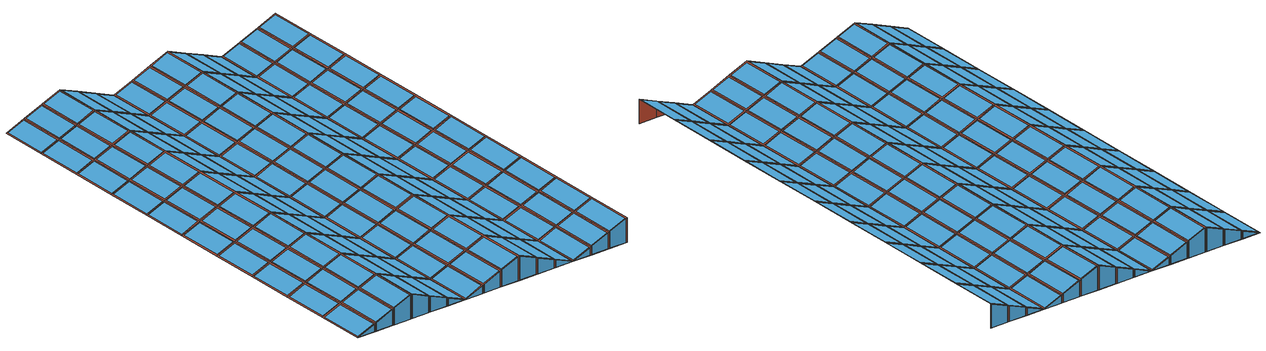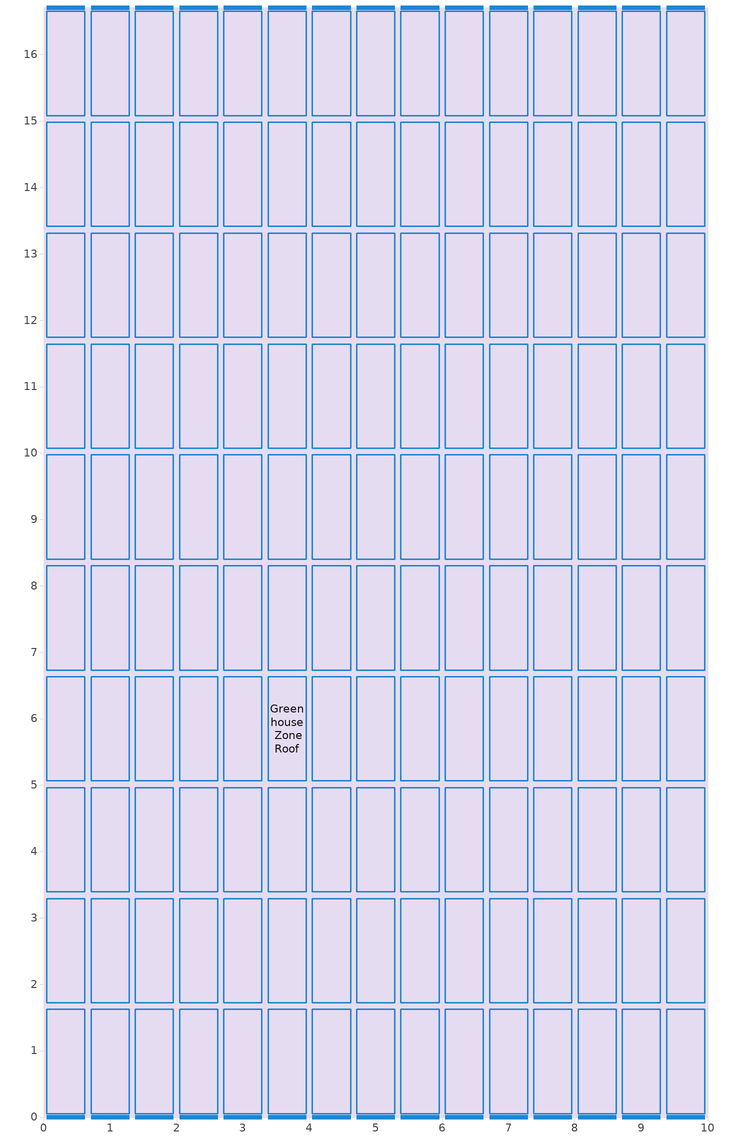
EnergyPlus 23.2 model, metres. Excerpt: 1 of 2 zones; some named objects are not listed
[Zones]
Greenhouse Zone Roof
 window (Window Construction Roof): 0.62,0,6.51 0.62,0,6.74 0.05,0,6.51; 0.62,16.7,6.74 0.62,16.7,6.51 0.05,16.7,6.51; 0.71,0,6.51 1.29,0,6.51 1.29,0,7.01 0.71,0,6.78; 0.71,16.7,6.78 1.29,16.7,7.01 1.29,16.7,6.51 0.71,16.7,6.51; 1.38,0,6.51 1.95,0,6.51 1.95,0,7.28 1.38,0,7.05; 1.38,16.7,7.05 1.95,16.7,7.28 1.95,16.7,6.51 1.38,16.7,6.51; 2.05,0,6.51 2.62,0,6.51 2.62,0,7.05 2.05,0,7.28; 2.05,16.7,7.28 2.62,16.7,7.05 2.62,16.7,6.51 2.05,16.7,6.51; 2.71,0,6.51 3.29,0,6.51 3.29,0,6.78 2.71,0,7.01; 2.71,16.7,7.01 3.29,16.7,6.78 3.29,16.7,6.51 2.71,16.7,6.51; 3.38,0,6.51 3.95,0,6.51 3.38,0,6.74; 3.38,16.7,6.74 3.95,16.7,6.51 3.38,16.7,6.51; 4.62,0,6.51 4.62,0,6.74 4.05,0,6.51; 4.62,16.7,6.74 4.62,16.7,6.51 4.05,16.7,6.51; 4.71,0,6.51 5.29,0,6.51 5.29,0,7.01 4.71,0,6.78; 4.71,16.7,6.78 5.29,16.7,7.01 5.29,16.7,6.51 4.71,16.7,6.51; 5.38,0,6.51 5.95,0,6.51 5.95,0,7.28 5.38,0,7.05; 5.38,16.7,7.05 5.95,16.7,7.28 5.95,16.7,6.51 5.38,16.7,6.51; 6.05,0,6.51 6.62,0,6.51 6.62,0,7.05 6.05,0,7.28; 6.05,16.7,7.28 6.62,16.7,7.05 6.62,16.7,6.51 6.05,16.7,6.51; 6.71,0,6.51 7.29,0,6.51 7.29,0,6.78 6.71,0,7.01; 6.71,16.7,7.01 7.29,16.7,6.78 7.29,16.7,6.51 6.71,16.7,6.51; 7.38,0,6.51 7.95,0,6.51 7.38,0,6.74; 7.38,16.7,6.74 7.95,16.7,6.51 7.38,16.7,6.51; 8.62,0,6.51 8.62,0,6.74 8.05,0,6.51; 8.62,16.7,6.74 8.62,16.7,6.51 8.05,16.7,6.51; 8.71,0,6.51 9.29,0,6.51 9.29,0,7.01 8.71,0,6.78; 8.71,16.7,6.78 9.29,16.7,7.01 9.29,16.7,6.51 8.71,16.7,6.51; 9.38,0,6.51 9.95,0,6.51 9.95,0,7.28 9.38,0,7.05; 9.38,16.7,7.05 9.95,16.7,7.28 9.95,16.7,6.51 9.38,16.7,6.51
 roof outside (Wall Construction): 0.67,0,6.5 0.67,0,6.77 0,0,6.5; 0,0,6.5 0.67,0,6.77 0.67,1.67,6.77 0,1.67,6.5; 0,1.67,6.5 0.67,1.67,6.77 0.67,3.34,6.77 0,3.34,6.5; 0,3.34,6.5 0.67,3.34,6.77 0.67,5.01,6.77 0,5.01,6.5; 0,5.01,6.5 0.67,5.01,6.77 0.67,6.68,6.77 0,6.68,6.5; 0,6.68,6.5 0.67,6.68,6.77 0.67,8.35,6.77 0,8.35,6.5; 0,8.35,6.5 0.67,8.35,6.77 0.67,10.02,6.77 0,10.02,6.5; 0,10.02,6.5 0.67,10.02,6.77 0.67,11.69,6.77 0,11.69,6.5; 0,11.69,6.5 0.67,11.69,6.77 0.67,13.36,6.77 0,13.36,6.5; 0,13.36,6.5 0.67,13.36,6.77 0.67,15.03,6.77 0,15.03,6.5; 0,15.03,6.5 0.67,15.03,6.77 0.67,16.7,6.77 0,16.7,6.5; 0.67,16.7,6.77 0.67,16.7,6.5 0,16.7,6.5; 0.67,0,6.5 1.33,0,6.5 1.33,0,7.04 0.67,0,6.77; 0.67,0,6.77 1.33,0,7.04 1.33,1.67,7.04 0.67,1.67,6.77; 0.67,1.67,6.77 1.33,1.67,7.04 1.33,3.34,7.04 0.67,3.34,6.77; 0.67,3.34,6.77 1.33,3.34,7.04 1.33,5.01,7.04 0.67,5.01,6.77; 0.67,5.01,6.77 1.33,5.01,7.04 1.33,6.68,7.04 0.67,6.68,6.77; 0.67,6.68,6.77 1.33,6.68,7.04 1.33,8.35,7.04 0.67,8.35,6.77; 0.67,8.35,6.77 1.33,8.35,7.04 1.33,10.02,7.04 0.67,10.02,6.77; 0.67,10.02,6.77 1.33,10.02,7.04 1.33,11.69,7.04 0.67,11.69,6.77; 0.67,11.69,6.77 1.33,11.69,7.04 1.33,13.36,7.04 0.67,13.36,6.77; 0.67,13.36,6.77 1.33,13.36,7.04 1.33,15.03,7.04 0.67,15.03,6.77; 0.67,15.03,6.77 1.33,15.03,7.04 1.33,16.7,7.04 0.67,16.7,6.77; 0.67,16.7,6.77 1.33,16.7,7.04 1.33,16.7,6.5 0.67,16.7,6.5; 1.33,0,6.5 2,0,6.5 2,0,7.31 1.33,0,7.04; 1.33,0,7.04 2,0,7.31 2,1.67,7.31 1.33,1.67,7.04; 1.33,1.67,7.04 2,1.67,7.31 2,3.34,7.31 1.33,3.34,7.04; 1.33,3.34,7.04 2,3.34,7.31 2,5.01,7.31 1.33,5.01,7.04; 1.33,5.01,7.04 2,5.01,7.31 2,6.68,7.31 1.33,6.68,7.04; 1.33,6.68,7.04 2,6.68,7.31 2,8.35,7.31 1.33,8.35,7.04; 1.33,8.35,7.04 2,8.35,7.31 2,10.02,7.31 1.33,10.02,7.04; 1.33,10.02,7.04 2,10.02,7.31 2,11.69,7.31 1.33,11.69,7.04; 1.33,11.69,7.04 2,11.69,7.31 2,13.36,7.31 1.33,13.36,7.04; 1.33,13.36,7.04 2,13.36,7.31 2,15.03,7.31 1.33,15.03,7.04; 1.33,15.03,7.04 2,15.03,7.31 2,16.7,7.31 1.33,16.7,7.04; 1.33,16.7,7.04 2,16.7,7.31 2,16.7,6.5 1.33,16.7,6.5; 2,0,6.5 2.67,0,6.5 2.67,0,7.04 2,0,7.31; 2,0,7.31 2.67,0,7.04 2.67,1.67,7.04 2,1.67,7.31; 2,1.67,7.31 2.67,1.67,7.04 2.67,3.34,7.04 2,3.34,7.31; 2,3.34,7.31 2.67,3.34,7.04 2.67,5.01,7.04 2,5.01,7.31; 2,5.01,7.31 2.67,5.01,7.04 2.67,6.68,7.04 2,6.68,7.31; 2,6.68,7.31 2.67,6.68,7.04 2.67,8.35,7.04 2,8.35,7.31; 2,8.35,7.31 2.67,8.35,7.04 2.67,10.02,7.04 2,10.02,7.31; 2,10.02,7.31 2.67,10.02,7.04 2.67,11.69,7.04 2,11.69,7.31; 2,11.69,7.31 2.67,11.69,7.04 2.67,13.36,7.04 2,13.36,7.31; 2,13.36,7.31 2.67,13.36,7.04 2.67,15.03,7.04 2,15.03,7.31; 2,15.03,7.31 2.67,15.03,7.04 2.67,16.7,7.04 2,16.7,7.31; 2,16.7,7.31 2.67,16.7,7.04 2.67,16.7,6.5 2,16.7,6.5; 2.67,0,6.5 3.33,0,6.5 3.33,0,6.77 2.67,0,7.04; 2.67,0,7.04 3.33,0,6.77 3.33,1.67,6.77 2.67,1.67,7.04; 2.67,1.67,7.04 3.33,1.67,6.77 3.33,3.34,6.77 2.67,3.34,7.04; 2.67,3.34,7.04 3.33,3.34,6.77 3.33,5.01,6.77 2.67,5.01,7.04; 2.67,5.01,7.04 3.33,5.01,6.77 3.33,6.68,6.77 2.67,6.68,7.04; 2.67,6.68,7.04 3.33,6.68,6.77 3.33,8.35,6.77 2.67,8.35,7.04; 2.67,8.35,7.04 3.33,8.35,6.77 3.33,10.02,6.77 2.67,10.02,7.04; 2.67,10.02,7.04 3.33,10.02,6.77 3.33,11.69,6.77 2.67,11.69,7.04; 2.67,11.69,7.04 3.33,11.69,6.77 3.33,13.36,6.77 2.67,13.36,7.04; 2.67,13.36,7.04 3.33,13.36,6.77 3.33,15.03,6.77 2.67,15.03,7.04; 2.67,15.03,7.04 3.33,15.03,6.77 3.33,16.7,6.77 2.67,16.7,7.04; 2.67,16.7,7.04 3.33,16.7,6.77 3.33,16.7,6.5 2.67,16.7,6.5; 3.33,0,6.5 4,0,6.5 3.33,0,6.77; 3.33,0,6.77 4,0,6.5 4,1.67,6.5 3.33,1.67,6.77; 3.33,1.67,6.77 4,1.67,6.5 4,3.34,6.5 3.33,3.34,6.77; 3.33,3.34,6.77 4,3.34,6.5 4,5.01,6.5 3.33,5.01,6.77; 3.33,5.01,6.77 4,5.01,6.5 4,6.68,6.5 3.33,6.68,6.77; 3.33,6.68,6.77 4,6.68,6.5 4,8.35,6.5 3.33,8.35,6.77; 3.33,8.35,6.77 4,8.35,6.5 4,10.02,6.5 3.33,10.02,6.77; 3.33,10.02,6.77 4,10.02,6.5 4,11.69,6.5 3.33,11.69,6.77; 3.33,11.69,6.77 4,11.69,6.5 4,13.36,6.5 3.33,13.36,6.77; 3.33,13.36,6.77 4,13.36,6.5 4,15.03,6.5 3.33,15.03,6.77; 3.33,15.03,6.77 4,15.03,6.5 4,16.7,6.5 3.33,16.7,6.77; 3.33,16.7,6.77 4,16.7,6.5 3.33,16.7,6.5; 4.67,0,6.5 4.67,0,6.77 4,0,6.5; 4,0,6.5 4.67,0,6.77 4.67,1.67,6.77 4,1.67,6.5; 4,1.67,6.5 4.67,1.67,6.77 4.67,3.34,6.77 4,3.34,6.5; 4,3.34,6.5 4.67,3.34,6.77 4.67,5.01,6.77 4,5.01,6.5; 4,5.01,6.5 4.67,5.01,6.77 4.67,6.68,6.77 4,6.68,6.5; 4,6.68,6.5 4.67,6.68,6.77 4.67,8.35,6.77 4,8.35,6.5; 4,8.35,6.5 4.67,8.35,6.77 4.67,10.02,6.77 4,10.02,6.5; 4,10.02,6.5 4.67,10.02,6.77 4.67,11.69,6.77 4,11.69,6.5; 4,11.69,6.5 4.67,11.69,6.77 4.67,13.36,6.77 4,13.36,6.5; 4,13.36,6.5 4.67,13.36,6.77 4.67,15.03,6.77 4,15.03,6.5; 4,15.03,6.5 4.67,15.03,6.77 4.67,16.7,6.77 4,16.7,6.5; 4.67,16.7,6.77 4.67,16.7,6.5 4,16.7,6.5; 4.67,0,6.5 5.33,0,6.5 5.33,0,7.04 4.67,0,6.77; 4.67,0,6.77 5.33,0,7.04 5.33,1.67,7.04 4.67,1.67,6.77; 4.67,1.67,6.77 5.33,1.67,7.04 5.33,3.34,7.04 4.67,3.34,6.77; 4.67,3.34,6.77 5.33,3.34,7.04 5.33,5.01,7.04 4.67,5.01,6.77; 4.67,5.01,6.77 5.33,5.01,7.04 5.33,6.68,7.04 4.67,6.68,6.77; 4.67,6.68,6.77 5.33,6.68,7.04 5.33,8.35,7.04 4.67,8.35,6.77; 4.67,8.35,6.77 5.33,8.35,7.04 5.33,10.02,7.04 4.67,10.02,6.77; 4.67,10.02,6.77 5.33,10.02,7.04 5.33,11.69,7.04 4.67,11.69,6.77; 4.67,11.69,6.77 5.33,11.69,7.04 5.33,13.36,7.04 4.67,13.36,6.77; 4.67,13.36,6.77 5.33,13.36,7.04 5.33,15.03,7.04 4.67,15.03,6.77; 4.67,15.03,6.77 5.33,15.03,7.04 5.33,16.7,7.04 4.67,16.7,6.77; 4.67,16.7,6.77 5.33,16.7,7.04 5.33,16.7,6.5 4.67,16.7,6.5; 5.33,0,6.5 6,0,6.5 6,0,7.31 5.33,0,7.04; 5.33,0,7.04 6,0,7.31 6,1.67,7.31 5.33,1.67,7.04; 5.33,1.67,7.04 6,1.67,7.31 6,3.34,7.31 5.33,3.34,7.04; 5.33,3.34,7.04 6,3.34,7.31 6,5.01,7.31 5.33,5.01,7.04; 5.33,5.01,7.04 6,5.01,7.31 6,6.68,7.31 5.33,6.68,7.04; 5.33,6.68,7.04 6,6.68,7.31 6,8.35,7.31 5.33,8.35,7.04; 5.33,8.35,7.04 6,8.35,7.31 6,10.02,7.31 5.33,10.02,7.04; 5.33,10.02,7.04 6,10.02,7.31 6,11.69,7.31 5.33,11.69,7.04; 5.33,11.69,7.04 6,11.69,7.31 6,13.36,7.31 5.33,13.36,7.04; 5.33,13.36,7.04 6,13.36,7.31 6,15.03,7.31 5.33,15.03,7.04; 5.33,15.03,7.04 6,15.03,7.31 6,16.7,7.31 5.33,16.7,7.04; 5.33,16.7,7.04 6,16.7,7.31 6,16.7,6.5 5.33,16.7,6.5; 6,0,6.5 6.67,0,6.5 6.67,0,7.04 6,0,7.31; 6,0,7.31 6.67,0,7.04 6.67,1.67,7.04 6,1.67,7.31; 6,1.67,7.31 6.67,1.67,7.04 6.67,3.34,7.04 6,3.34,7.31; 6,3.34,7.31 6.67,3.34,7.04 6.67,5.01,7.04 6,5.01,7.31; 6,5.01,7.31 6.67,5.01,7.04 6.67,6.68,7.04 6,6.68,7.31; 6,6.68,7.31 6.67,6.68,7.04 6.67,8.35,7.04 6,8.35,7.31; 6,8.35,7.31 6.67,8.35,7.04 6.67,10.02,7.04 6,10.02,7.31; 6,10.02,7.31 6.67,10.02,7.04 6.67,11.69,7.04 6,11.69,7.31; 6,11.69,7.31 6.67,11.69,7.04 6.67,13.36,7.04 6,13.36,7.31; 6,13.36,7.31 6.67,13.36,7.04 6.67,15.03,7.04 6,15.03,7.31; 6,15.03,7.31 6.67,15.03,7.04 6.67,16.7,7.04 6,16.7,7.31; 6,16.7,7.31 6.67,16.7,7.04 6.67,16.7,6.5 6,16.7,6.5; 6.67,0,6.5 7.33,0,6.5 7.33,0,6.77 6.67,0,7.04; 6.67,0,7.04 7.33,0,6.77 7.33,1.67,6.77 6.67,1.67,7.04; 6.67,1.67,7.04 7.33,1.67,6.77 7.33,3.34,6.77 6.67,3.34,7.04; 6.67,3.34,7.04 7.33,3.34,6.77 7.33,5.01,6.77 6.67,5.01,7.04; 6.67,5.01,7.04 7.33,5.01,6.77 7.33,6.68,6.77 6.67,6.68,7.04; 6.67,6.68,7.04 7.33,6.68,6.77 7.33,8.35,6.77 6.67,8.35,7.04; 6.67,8.35,7.04 7.33,8.35,6.77 7.33,10.02,6.77 6.67,10.02,7.04; 6.67,10.02,7.04 7.33,10.02,6.77 7.33,11.69,6.77 6.67,11.69,7.04; 6.67,11.69,7.04 7.33,11.69,6.77 7.33,13.36,6.77 6.67,13.36,7.04; 6.67,13.36,7.04 7.33,13.36,6.77 7.33,15.03,6.77 6.67,15.03,7.04; 6.67,15.03,7.04 7.33,15.03,6.77 7.33,16.7,6.77 6.67,16.7,7.04; 6.67,16.7,7.04 7.33,16.7,6.77 7.33,16.7,6.5 6.67,16.7,6.5; 7.33,0,6.5 8,0,6.5 7.33,0,6.77; 7.33,0,6.77 8,0,6.5 8,1.67,6.5 7.33,1.67,6.77; 7.33,1.67,6.77 8,1.67,6.5 8,3.34,6.5 7.33,3.34,6.77; 7.33,3.34,6.77 8,3.34,6.5 8,5.01,6.5 7.33,5.01,6.77; 7.33,5.01,6.77 8,5.01,6.5 8,6.68,6.5 7.33,6.68,6.77; 7.33,6.68,6.77 8,6.68,6.5 8,8.35,6.5 7.33,8.35,6.77; 7.33,8.35,6.77 8,8.35,6.5 8,10.02,6.5 7.33,10.02,6.77; 7.33,10.02,6.77 8,10.02,6.5 8,11.69,6.5 7.33,11.69,6.77; 7.33,11.69,6.77 8,11.69,6.5 8,13.36,6.5 7.33,13.36,6.77; 7.33,13.36,6.77 8,13.36,6.5 8,15.03,6.5 7.33,15.03,6.77; 7.33,15.03,6.77 8,15.03,6.5 8,16.7,6.5 7.33,16.7,6.77; 7.33,16.7,6.77 8,16.7,6.5 7.33,16.7,6.5; 8.67,0,6.5 8.67,0,6.77 8,0,6.5; 8,0,6.5 8.67,0,6.77 8.67,1.67,6.77 8,1.67,6.5; 8,1.67,6.5 8.67,1.67,6.77 8.67,3.34,6.77 8,3.34,6.5; 8,3.34,6.5 8.67,3.34,6.77 8.67,5.01,6.77 8,5.01,6.5; 8,5.01,6.5 8.67,5.01,6.77 8.67,6.68,6.77 8,6.68,6.5; 8,6.68,6.5 8.67,6.68,6.77 8.67,8.35,6.77 8,8.35,6.5; 8,8.35,6.5 8.67,8.35,6.77 8.67,10.02,6.77 8,10.02,6.5; 8,10.02,6.5 8.67,10.02,6.77 8.67,11.69,6.77 8,11.69,6.5; 8,11.69,6.5 8.67,11.69,6.77 8.67,13.36,6.77 8,13.36,6.5; 8,13.36,6.5 8.67,13.36,6.77 8.67,15.03,6.77 8,15.03,6.5; 8,15.03,6.5 8.67,15.03,6.77 8.67,16.7,6.77 8,16.7,6.5; 8.67,16.7,6.77 8.67,16.7,6.5 8,16.7,6.5; 8.67,0,6.5 9.33,0,6.5 9.33,0,7.04 8.67,0,6.77; 8.67,0,6.77 9.33,0,7.04 9.33,1.67,7.04 8.67,1.67,6.77; 8.67,1.67,6.77 9.33,1.67,7.04 9.33,3.34,7.04 8.67,3.34,6.77; 8.67,3.34,6.77 9.33,3.34,7.04 9.33,5.01,7.04 8.67,5.01,6.77; 8.67,5.01,6.77 9.33,5.01,7.04 9.33,6.68,7.04 8.67,6.68,6.77; 8.67,6.68,6.77 9.33,6.68,7.04 9.33,8.35,7.04 8.67,8.35,6.77; 8.67,8.35,6.77 9.33,8.35,7.04 9.33,10.02,7.04 8.67,10.02,6.77; 8.67,10.02,6.77 9.33,10.02,7.04 9.33,11.69,7.04 8.67,11.69,6.77; 8.67,11.69,6.77 9.33,11.69,7.04 9.33,13.36,7.04 8.67,13.36,6.77; 8.67,13.36,6.77 9.33,13.36,7.04 9.33,15.03,7.04 8.67,15.03,6.77; 8.67,15.03,6.77 9.33,15.03,7.04 9.33,16.7,7.04 8.67,16.7,6.77; 8.67,16.7,6.77 9.33,16.7,7.04 9.33,16.7,6.5 8.67,16.7,6.5; 9.33,0,6.5 10,0,6.5 10,0,7.31 9.33,0,7.04; 9.33,0,7.04 10,0,7.31 10,1.67,7.31 9.33,1.67,7.04; 9.33,1.67,7.04 10,1.67,7.31 10,3.34,7.31 9.33,3.34,7.04; 9.33,3.34,7.04 10,3.34,7.31 10,5.01,7.31 9.33,5.01,7.04; 9.33,5.01,7.04 10,5.01,7.31 10,6.68,7.31 9.33,6.68,7.04; 9.33,6.68,7.04 10,6.68,7.31 10,8.35,7.31 9.33,8.35,7.04; 9.33,8.35,7.04 10,8.35,7.31 10,10.02,7.31 9.33,10.02,7.04; 9.33,10.02,7.04 10,10.02,7.31 10,11.69,7.31 9.33,11.69,7.04; 9.33,11.69,7.04 10,11.69,7.31 10,13.36,7.31 9.33,13.36,7.04; 9.33,13.36,7.04 10,13.36,7.31 10,15.03,7.31 9.33,15.03,7.04; 9.33,15.03,7.04 10,15.03,7.31 10,16.7,7.31 9.33,16.7,7.04; 9.33,16.7,7.04 10,16.7,7.31 10,16.7,6.5 9.33,16.7,6.5
 skylight (Window Construction Roof Left): 0.05,0.05,6.52 0.62,0.05,6.75 0.62,1.62,6.75 0.05,1.62,6.52; 0.05,1.72,6.52 0.62,1.72,6.75 0.62,3.29,6.75 0.05,3.29,6.52; 0.05,3.39,6.52 0.62,3.39,6.75 0.62,4.96,6.75 0.05,4.96,6.52; 0.05,5.06,6.52 0.62,5.06,6.75 0.62,6.63,6.75 0.05,6.63,6.52; 0.05,6.73,6.52 0.62,6.73,6.75 0.62,8.3,6.75 0.05,8.3,6.52; 0.05,8.4,6.52 0.62,8.4,6.75 0.62,9.97,6.75 0.05,9.97,6.52; 0.05,10.07,6.52 0.62,10.07,6.75 0.62,11.64,6.75 0.05,11.64,6.52; 0.05,11.74,6.52 0.62,11.74,6.75 0.62,13.31,6.75 0.05,13.31,6.52; 0.05,13.41,6.52 0.62,13.41,6.75 0.62,14.98,6.75 0.05,14.98,6.52; 0.05,15.08,6.52 0.62,15.08,6.75 0.62,16.65,6.75 0.05,16.65,6.52; 0.71,0.05,6.79 1.29,0.05,7.02 1.29,1.62,7.02 0.71,1.62,6.79; 0.71,1.72,6.79 1.29,1.72,7.02 1.29,3.29,7.02 0.71,3.29,6.79; 0.71,3.39,6.79 1.29,3.39,7.02 1.29,4.96,7.02 0.71,4.96,6.79; 0.71,5.06,6.79 1.29,5.06,7.02 1.29,6.63,7.02 0.71,6.63,6.79; 0.71,6.73,6.79 1.29,6.73,7.02 1.29,8.3,7.02 0.71,8.3,6.79; 0.71,8.4,6.79 1.29,8.4,7.02 1.29,9.97,7.02 0.71,9.97,6.79; 0.71,10.07,6.79 1.29,10.07,7.02 1.29,11.64,7.02 0.71,11.64,6.79; 0.71,11.74,6.79 1.29,11.74,7.02 1.29,13.31,7.02 0.71,13.31,6.79; 0.71,13.41,6.79 1.29,13.41,7.02 1.29,14.98,7.02 0.71,14.98,6.79; 0.71,15.08,6.79 1.29,15.08,7.02 1.29,16.65,7.02 0.71,16.65,6.79; 1.38,0.05,7.06 1.95,0.05,7.29 1.95,1.62,7.29 1.38,1.62,7.06; 1.38,1.72,7.06 1.95,1.72,7.29 1.95,3.29,7.29 1.38,3.29,7.06; 1.38,3.39,7.06 1.95,3.39,7.29 1.95,4.96,7.29 1.38,4.96,7.06; 1.38,5.06,7.06 1.95,5.06,7.29 1.95,6.63,7.29 1.38,6.63,7.06; 1.38,6.73,7.06 1.95,6.73,7.29 1.95,8.3,7.29 1.38,8.3,7.06; 1.38,8.4,7.06 1.95,8.4,7.29 1.95,9.97,7.29 1.38,9.97,7.06; 1.38,10.07,7.06 1.95,10.07,7.29 1.95,11.64,7.29 1.38,11.64,7.06; 1.38,11.74,7.06 1.95,11.74,7.29 1.95,13.31,7.29 1.38,13.31,7.06; 1.38,13.41,7.06 1.95,13.41,7.29 1.95,14.98,7.29 1.38,14.98,7.06; 1.38,15.08,7.06 1.95,15.08,7.29 1.95,16.65,7.29 1.38,16.65,7.06; 4.05,0.05,6.52 4.62,0.05,6.75 4.62,1.62,6.75 4.05,1.62,6.52; 4.05,1.72,6.52 4.62,1.72,6.75 4.62,3.29,6.75 4.05,3.29,6.52; 4.05,3.39,6.52 4.62,3.39,6.75 4.62,4.96,6.75 4.05,4.96,6.52; 4.05,5.06,6.52 4.62,5.06,6.75 4.62,6.63,6.75 4.05,6.63,6.52; 4.05,6.73,6.52 4.62,6.73,6.75 4.62,8.3,6.75 4.05,8.3,6.52; 4.05,8.4,6.52 4.62,8.4,6.75 4.62,9.97,6.75 4.05,9.97,6.52; 4.05,10.07,6.52 4.62,10.07,6.75 4.62,11.64,6.75 4.05,11.64,6.52; 4.05,11.74,6.52 4.62,11.74,6.75 4.62,13.31,6.75 4.05,13.31,6.52; 4.05,13.41,6.52 4.62,13.41,6.75 4.62,14.98,6.75 4.05,14.98,6.52; 4.05,15.08,6.52 4.62,15.08,6.75 4.62,16.65,6.75 4.05,16.65,6.52; 4.71,0.05,6.79 5.29,0.05,7.02 5.29,1.62,7.02 4.71,1.62,6.79; 4.71,1.72,6.79 5.29,1.72,7.02 5.29,3.29,7.02 4.71,3.29,6.79; 4.71,3.39,6.79 5.29,3.39,7.02 5.29,4.96,7.02 4.71,4.96,6.79; 4.71,5.06,6.79 5.29,5.06,7.02 5.29,6.63,7.02 4.71,6.63,6.79; 4.71,6.73,6.79 5.29,6.73,7.02 5.29,8.3,7.02 4.71,8.3,6.79; 4.71,8.4,6.79 5.29,8.4,7.02 5.29,9.97,7.02 4.71,9.97,6.79; 4.71,10.07,6.79 5.29,10.07,7.02 5.29,11.64,7.02 4.71,11.64,6.79; 4.71,11.74,6.79 5.29,11.74,7.02 5.29,13.31,7.02 4.71,13.31,6.79; 4.71,13.41,6.79 5.29,13.41,7.02 5.29,14.98,7.02 4.71,14.98,6.79; 4.71,15.08,6.79 5.29,15.08,7.02 5.29,16.65,7.02 4.71,16.65,6.79; 5.38,0.05,7.06 5.95,0.05,7.29 5.95,1.62,7.29 5.38,1.62,7.06; 5.38,1.72,7.06 5.95,1.72,7.29 5.95,3.29,7.29 5.38,3.29,7.06; 5.38,3.39,7.06 5.95,3.39,7.29 5.95,4.96,7.29 5.38,4.96,7.06; 5.38,5.06,7.06 5.95,5.06,7.29 5.95,6.63,7.29 5.38,6.63,7.06; 5.38,6.73,7.06 5.95,6.73,7.29 5.95,8.3,7.29 5.38,8.3,7.06; 5.38,8.4,7.06 5.95,8.4,7.29 5.95,9.97,7.29 5.38,9.97,7.06; 5.38,10.07,7.06 5.95,10.07,7.29 5.95,11.64,7.29 5.38,11.64,7.06; 5.38,11.74,7.06 5.95,11.74,7.29 5.95,13.31,7.29 5.38,13.31,7.06; 5.38,13.41,7.06 5.95,13.41,7.29 5.95,14.98,7.29 5.38,14.98,7.06; 5.38,15.08,7.06 5.95,15.08,7.29 5.95,16.65,7.29 5.38,16.65,7.06; 8.05,0.05,6.52 8.62,0.05,6.75 8.62,1.62,6.75 8.05,1.62,6.52; 8.05,1.72,6.52 8.62,1.72,6.75 8.62,3.29,6.75 8.05,3.29,6.52; 8.05,3.39,6.52 8.62,3.39,6.75 8.62,4.96,6.75 8.05,4.96,6.52; 8.05,5.06,6.52 8.62,5.06,6.75 8.62,6.63,6.75 8.05,6.63,6.52; 8.05,6.73,6.52 8.62,6.73,6.75 8.62,8.3,6.75 8.05,8.3,6.52; 8.05,8.4,6.52 8.62,8.4,6.75 8.62,9.97,6.75 8.05,9.97,6.52; 8.05,10.07,6.52 8.62,10.07,6.75 8.62,11.64,6.75 8.05,11.64,6.52; 8.05,11.74,6.52 8.62,11.74,6.75 8.62,13.31,6.75 8.05,13.31,6.52; 8.05,13.41,6.52 8.62,13.41,6.75 8.62,14.98,6.75 8.05,14.98,6.52; 8.05,15.08,6.52 8.62,15.08,6.75 8.62,16.65,6.75 8.05,16.65,6.52; 8.71,0.05,6.79 9.29,0.05,7.02 9.29,1.62,7.02 8.71,1.62,6.79; 8.71,1.72,6.79 9.29,1.72,7.02 9.29,3.29,7.02 8.71,3.29,6.79; 8.71,3.39,6.79 9.29,3.39,7.02 9.29,4.96,7.02 8.71,4.96,6.79; 8.71,5.06,6.79 9.29,5.06,7.02 9.29,6.63,7.02 8.71,6.63,6.79; 8.71,6.73,6.79 9.29,6.73,7.02 9.29,8.3,7.02 8.71,8.3,6.79; 8.71,8.4,6.79 9.29,8.4,7.02 9.29,9.97,7.02 8.71,9.97,6.79; 8.71,10.07,6.79 9.29,10.07,7.02 9.29,11.64,7.02 8.71,11.64,6.79; 8.71,11.74,6.79 9.29,11.74,7.02 9.29,13.31,7.02 8.71,13.31,6.79; 8.71,13.41,6.79 9.29,13.41,7.02 9.29,14.98,7.02 8.71,14.98,6.79; 8.71,15.08,6.79 9.29,15.08,7.02 9.29,16.65,7.02 8.71,16.65,6.79; 9.38,0.05,7.06 9.95,0.05,7.29 9.95,1.62,7.29 9.38,1.62,7.06; 9.38,1.72,7.06 9.95,1.72,7.29 9.95,3.29,7.29 9.38,3.29,7.06; 9.38,3.39,7.06 9.95,3.39,7.29 9.95,4.96,7.29 9.38,4.96,7.06; 9.38,5.06,7.06 9.95,5.06,7.29 9.95,6.63,7.29 9.38,6.63,7.06; 9.38,6.73,7.06 9.95,6.73,7.29 9.95,8.3,7.29 9.38,8.3,7.06; 9.38,8.4,7.06 9.95,8.4,7.29 9.95,9.97,7.29 9.38,9.97,7.06; 9.38,10.07,7.06 9.95,10.07,7.29 9.95,11.64,7.29 9.38,11.64,7.06; 9.38,11.74,7.06 9.95,11.74,7.29 9.95,13.31,7.29 9.38,13.31,7.06; 9.38,13.41,7.06 9.95,13.41,7.29 9.95,14.98,7.29 9.38,14.98,7.06; 9.38,15.08,7.06 9.95,15.08,7.29 9.95,16.65,7.29 9.38,16.65,7.06
 skylight (Window Construction Roof Right): 2.05,0.05,7.29 2.62,0.05,7.06 2.62,1.62,7.06 2.05,1.62,7.29; 2.05,1.72,7.29 2.62,1.72,7.06 2.62,3.29,7.06 2.05,3.29,7.29; 2.05,3.39,7.29 2.62,3.39,7.06 2.62,4.96,7.06 2.05,4.96,7.29; 2.05,5.06,7.29 2.62,5.06,7.06 2.62,6.63,7.06 2.05,6.63,7.29; 2.05,6.73,7.29 2.62,6.73,7.06 2.62,8.3,7.06 2.05,8.3,7.29; 2.05,8.4,7.29 2.62,8.4,7.06 2.62,9.97,7.06 2.05,9.97,7.29; 2.05,10.07,7.29 2.62,10.07,7.06 2.62,11.64,7.06 2.05,11.64,7.29; 2.05,11.74,7.29 2.62,11.74,7.06 2.62,13.31,7.06 2.05,13.31,7.29; 2.05,13.41,7.29 2.62,13.41,7.06 2.62,14.98,7.06 2.05,14.98,7.29; 2.05,15.08,7.29 2.62,15.08,7.06 2.62,16.65,7.06 2.05,16.65,7.29; 2.71,0.05,7.02 3.29,0.05,6.79 3.29,1.62,6.79 2.71,1.62,7.02; 2.71,1.72,7.02 3.29,1.72,6.79 3.29,3.29,6.79 2.71,3.29,7.02; 2.71,3.39,7.02 3.29,3.39,6.79 3.29,4.96,6.79 2.71,4.96,7.02; 2.71,5.06,7.02 3.29,5.06,6.79 3.29,6.63,6.79 2.71,6.63,7.02; 2.71,6.73,7.02 3.29,6.73,6.79 3.29,8.3,6.79 2.71,8.3,7.02; 2.71,8.4,7.02 3.29,8.4,6.79 3.29,9.97,6.79 2.71,9.97,7.02; 2.71,10.07,7.02 3.29,10.07,6.79 3.29,11.64,6.79 2.71,11.64,7.02; 2.71,11.74,7.02 3.29,11.74,6.79 3.29,13.31,6.79 2.71,13.31,7.02; 2.71,13.41,7.02 3.29,13.41,6.79 3.29,14.98,6.79 2.71,14.98,7.02; 2.71,15.08,7.02 3.29,15.08,6.79 3.29,16.65,6.79 2.71,16.65,7.02; 3.38,0.05,6.75 3.95,0.05,6.52 3.95,1.62,6.52 3.38,1.62,6.75; 3.38,1.72,6.75 3.95,1.72,6.52 3.95,3.29,6.52 3.38,3.29,6.75; 3.38,3.39,6.75 3.95,3.39,6.52 3.95,4.96,6.52 3.38,4.96,6.75; 3.38,5.06,6.75 3.95,5.06,6.52 3.95,6.63,6.52 3.38,6.63,6.75; 3.38,6.73,6.75 3.95,6.73,6.52 3.95,8.3,6.52 3.38,8.3,6.75; 3.38,8.4,6.75 3.95,8.4,6.52 3.95,9.97,6.52 3.38,9.97,6.75; 3.38,10.07,6.75 3.95,10.07,6.52 3.95,11.64,6.52 3.38,11.64,6.75; 3.38,11.74,6.75 3.95,11.74,6.52 3.95,13.31,6.52 3.38,13.31,6.75; 3.38,13.41,6.75 3.95,13.41,6.52 3.95,14.98,6.52 3.38,14.98,6.75; 3.38,15.08,6.75 3.95,15.08,6.52 3.95,16.65,6.52 3.38,16.65,6.75; 6.05,0.05,7.29 6.62,0.05,7.06 6.62,1.62,7.06 6.05,1.62,7.29; 6.05,1.72,7.29 6.62,1.72,7.06 6.62,3.29,7.06 6.05,3.29,7.29; 6.05,3.39,7.29 6.62,3.39,7.06 6.62,4.96,7.06 6.05,4.96,7.29; 6.05,5.06,7.29 6.62,5.06,7.06 6.62,6.63,7.06 6.05,6.63,7.29; 6.05,6.73,7.29 6.62,6.73,7.06 6.62,8.3,7.06 6.05,8.3,7.29; 6.05,8.4,7.29 6.62,8.4,7.06 6.62,9.97,7.06 6.05,9.97,7.29; 6.05,10.07,7.29 6.62,10.07,7.06 6.62,11.64,7.06 6.05,11.64,7.29; 6.05,11.74,7.29 6.62,11.74,7.06 6.62,13.31,7.06 6.05,13.31,7.29; 6.05,13.41,7.29 6.62,13.41,7.06 6.62,14.98,7.06 6.05,14.98,7.29; 6.05,15.08,7.29 6.62,15.08,7.06 6.62,16.65,7.06 6.05,16.65,7.29; 6.71,0.05,7.02 7.29,0.05,6.79 7.29,1.62,6.79 6.71,1.62,7.02; 6.71,1.72,7.02 7.29,1.72,6.79 7.29,3.29,6.79 6.71,3.29,7.02; 6.71,3.39,7.02 7.29,3.39,6.79 7.29,4.96,6.79 6.71,4.96,7.02; 6.71,5.06,7.02 7.29,5.06,6.79 7.29,6.63,6.79 6.71,6.63,7.02; 6.71,6.73,7.02 7.29,6.73,6.79 7.29,8.3,6.79 6.71,8.3,7.02; 6.71,8.4,7.02 7.29,8.4,6.79 7.29,9.97,6.79 6.71,9.97,7.02; 6.71,10.07,7.02 7.29,10.07,6.79 7.29,11.64,6.79 6.71,11.64,7.02; 6.71,11.74,7.02 7.29,11.74,6.79 7.29,13.31,6.79 6.71,13.31,7.02; 6.71,13.41,7.02 7.29,13.41,6.79 7.29,14.98,6.79 6.71,14.98,7.02; 6.71,15.08,7.02 7.29,15.08,6.79 7.29,16.65,6.79 6.71,16.65,7.02; 7.38,0.05,6.75 7.95,0.05,6.52 7.95,1.62,6.52 7.38,1.62,6.75; 7.38,1.72,6.75 7.95,1.72,6.52 7.95,3.29,6.52 7.38,3.29,6.75; 7.38,3.39,6.75 7.95,3.39,6.52 7.95,4.96,6.52 7.38,4.96,6.75; 7.38,5.06,6.75 7.95,5.06,6.52 7.95,6.63,6.52 7.38,6.63,6.75; 7.38,6.73,6.75 7.95,6.73,6.52 7.95,8.3,6.52 7.38,8.3,6.75; 7.38,8.4,6.75 7.95,8.4,6.52 7.95,9.97,6.52 7.38,9.97,6.75; 7.38,10.07,6.75 7.95,10.07,6.52 7.95,11.64,6.52 7.38,11.64,6.75; 7.38,11.74,6.75 7.95,11.74,6.52 7.95,13.31,6.52 7.38,13.31,6.75; 7.38,13.41,6.75 7.95,13.41,6.52 7.95,14.98,6.52 7.38,14.98,6.75; 7.38,15.08,6.75 7.95,15.08,6.52 7.95,16.65,6.52 7.38,16.65,6.75
[Building]
Building 1
[SizingPeriod:DesignDay]
Phoenix Sky Harbor Intl Ap Ann Clg .4% Condns WB = >MDB: Month=7; Day of Month=21; Day Type=SummerDesignDay; Maximum Dry-Bulb Temperature {C}=35.8; Daily Dry-Bulb Temperature Range {deltaC}=12; Dry-Bulb Temperature Range Modifier Type=DefaultMultipliers; Humidity Condition Type=Wetbulb; Wetbulb at Maximum Dry-Bulb {C}=24.5; Barometric Pressure {Pa}=97342; Wind Speed {m/s}=4.1; Wind Direction {deg}=260; Rain Indicator=No; Snow Indicator=No; Daylight Saving Time Indicator=No; Solar Model Indicator=ASHRAETau
[Material]
Wall Material: Roughness=Smooth; Thickness {m}=0.2; Conductivity {W/m-K}=50; Density {kg/m3}=7850; Specific Heat {J/kg-K}=500; Thermal Absorptance=0.9; Solar Absorptance=0.7; Visible Absorptance=0.7
[WindowMaterial:SimpleGlazingSystem]
Window Material: U-Factor {W/m2-K}=2.5; Solar Heat Gain Coefficient=0.1; Visible Transmittance=0.8
[Construction]
Wall Construction: Wall Material
Window Construction Roof; Window Construction Roof Left; Window Construction Roof Right: Window Material
[Zone]
Greenhouse Zone Roof: Multiplier=1; Volume {m3}=269.89; Part of Total Floor Area=Yes
[Space]
Greenhouse Space Roof: Zone=Greenhouse Zone Roof; Space Type=Greenhouse Type Roof
[SpaceList]
Greenhouse Type Roof: Greenhouse Space Roof
[ZoneVentilation:WindandStackOpenArea] Zone or Space=Greenhouse Zone Roof; Opening Area {m2}=39.0446; Height Difference {m}=3.65403; Minimum Indoor Temperature {C}=0; Maximum Indoor Temperature {C}=60; Delta Temperature {deltaC}=1; Minimum Outdoor Temperature {C}=0; Maximum Outdoor Temperature {C}=60; Maximum Wind Speed {m/s}=30
Name | Opening Area Fraction Schedule | Opening Effectiveness | Effective Angle {deg} | Discharge Coefficient for Opening
Roof Window Ventilation Left | Open Area Fraction Schedule Left | 0.5 | 90 | 0.6
Roof Window Ventilation Right | Open Area Fraction Schedule Right | Autocalculate | 270 | Autocalculate
[Sizing:Zone]
GREENHOUSE ZONE ROOF: Zone Cooling Design Supply Air Temperature Input Method=SupplyAirTemperature; Zone Cooling Design Supply Air Temperature {C}=14; Zone Heating Design Supply Air Temperature Input Method=SupplyAirTemperature; Zone Heating Design Supply Air Temperature {C}=50; Zone Cooling Design Supply Air Humidity Ratio {kgWater/kgDryAir}=0.009; Zone Heating Design Supply Air Humidity Ratio {kgWater/kgDryAir}=0.004; Zone Heating Sizing Factor=1; Zone Cooling Sizing Factor=1; Cooling Design Air Flow Method=designdaywithlimit; Cooling Design Air Flow Rate {m3/s}=0.0005; Heating Design Air Flow Method=designday; Heating Design Air Flow Rate {m3/s}=0.0005; Account for Dedicated Outdoor Air System (Yes/No)=No
[Zone equipment]
Greenhouse Zone Roof: WindAC
[Schedule:Day:Interval]
Default Day Schedule; Default Day Schedule 1: No, 01:00, 0, 02:00, 0.7, 03:00, 0, 04:00, 1, 05:00, 0, 06:00, 0.8, 07:00, 0, 08:00, 0.2, 09:00, 0, 10:00, 0.9, 11:00, 0, 12:00, 0.5, 13:00, 0, 14:00, 0.1, 15:00, 0, 16:00, 0.4, 17:00, 0, 18:00, 0.3, 19:00, 0, 20:00, 0.6, 21:00, 0, 22:00, 0.7, 23:00, 0, 24:00, 0
[Schedule:Week:Daily]
Open Area Fraction Schedule Left Week Rule - Jan1-Dec31: Default Day Schedule, Default Day Schedule, Default Day Schedule, Default Day Schedule, Default Day Schedule, Default Day Schedule, Default Day Schedule, Default Day Schedule, Default Day Schedule, Default Day Schedule, Default Day Schedule, Default Day Schedule
Open Area Fraction Schedule Right Week Rule - Jan1-Dec31: Default Day Schedule 1, Default Day Schedule 1, Default Day Schedule 1, Default Day Schedule 1, Default Day Schedule 1, Default Day Schedule 1, Default Day Schedule 1, Default Day Schedule 1, Default Day Schedule 1, Default Day Schedule 1, Default Day Schedule 1, Default Day Schedule 1
[Schedule:Year]
Open Area Fraction Schedule Left: Open Area Fraction Schedule Left Week Rule - Jan1-Dec31, 1, 1, 12, 31
Open Area Fraction Schedule Right: Open Area Fraction Schedule Right Week Rule - Jan1-Dec31, 1, 1, 12, 31
